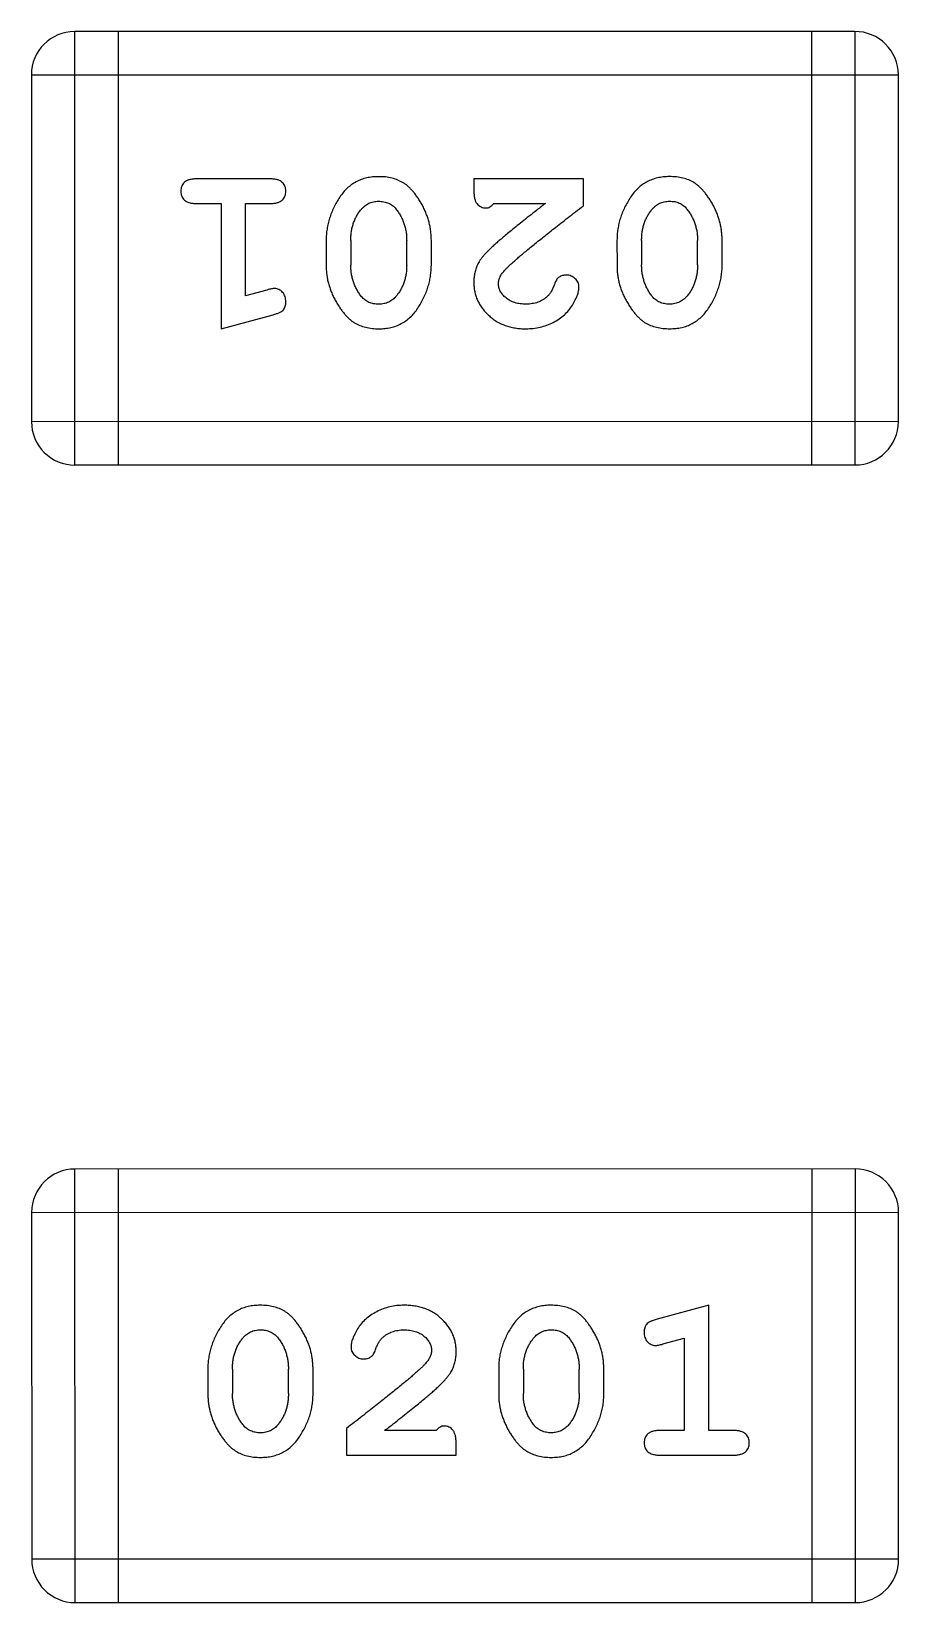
# Model space of a CAD drawing. Header units: millimetres. Extents: x 0 to 297, y 0 to 210.
# Drawn here: x 227.538 to 228.148, y 126.868 to 127.973 of the extents above; entities that cross this region are included whole.
import ezdxf

# ---------------------------------------------------------------- set-up
doc = ezdxf.new("R2010")
doc.units = ezdxf.units.MM
doc.layers.get('0').update_dxf_attribs({"linetype": 'CONTINUOUS'})

msp = doc.modelspace()

# ---------------------------------------------------------------- linework, layer by layer
at = {"color": 7, "linetype": 'Continuous'}
for p, q in [((227.5685, 127.668), (227.5684, 127.9728)), ((228.1171, 127.9728), (227.5684, 127.9728)), ((227.5989, 127.9728), (227.599, 127.668)), ((228.0866, 127.9728), (228.0866, 127.668)), ((228.1171, 127.9728), (228.1171, 127.668)), ((227.538, 127.9423), (227.538, 127.6984)), ((227.538, 127.9423), (228.1476, 127.9423)), ((228.1476, 127.6985), (228.1476, 127.9423)), ((227.7059, 127.8691), (227.654, 127.8691)), ((227.8491, 127.8692), (227.8491, 127.8613)), ((227.9261, 127.8692), (227.8491, 127.8692)), ((227.9261, 127.8503), (227.9261, 127.8692)), ((227.654, 127.8518), (227.6713, 127.8518)), ((227.6713, 127.8518), (227.6713, 127.7637)), ((227.6886, 127.7869), (227.6886, 127.8518)), ((227.6886, 127.8518), (227.7059, 127.8518)), ((227.8632, 127.8519), (227.8994, 127.8519)), ((227.7452, 127.8261), (227.7452, 127.8084)), ((227.7625, 127.8258), (227.7625, 127.8086)), ((227.8019, 127.8086), (227.8019, 127.8258)), ((227.8192, 127.8084), (227.8192, 127.8261)), ((227.9497, 127.8261), (227.9498, 127.8084)), ((227.9671, 127.8259), (227.9671, 127.8087)), ((228.0064, 127.8087), (228.0064, 127.8259)), ((228.0237, 127.8084), (228.0237, 127.8261)), ((227.7036, 127.791), (227.6886, 127.7869)), ((227.6713, 127.7637), (227.7079, 127.7736)), ((228.1476, 127.6985), (227.538, 127.6984)), ((227.5685, 127.668), (228.1171, 127.668)), ((228.1173, 127.1731), (227.5686, 127.173)), ((227.5687, 126.8682), (227.5686, 127.173)), ((227.5991, 126.8682), (227.5991, 127.173)), ((228.0868, 127.1731), (228.0868, 126.8683)), ((228.1173, 127.1731), (228.1173, 126.8683)), ((227.5381, 127.1425), (228.1477, 127.1426)), ((227.5381, 127.1425), (227.5382, 126.8987)), ((228.1478, 126.8988), (228.1477, 127.1426)), ((228.0144, 127.0773), (227.9779, 127.0674)), ((228.0144, 126.9892), (228.0144, 127.0773)), ((227.9821, 127.05), (227.9971, 127.0542)), ((227.9971, 127.0542), (227.9971, 126.9892)), ((227.662, 127.0326), (227.662, 127.0149)), ((227.736, 127.0149), (227.736, 127.0326)), ((227.8666, 127.0327), (227.8666, 127.0149)), ((227.9405, 127.0149), (227.9405, 127.0327)), ((227.6794, 127.0324), (227.6794, 127.0152)), ((227.7187, 127.0152), (227.7187, 127.0324)), ((227.8839, 127.0324), (227.8839, 127.0152)), ((227.9232, 127.0152), (227.9232, 127.0324)), ((227.7596, 126.9907), (227.7596, 126.9719)), ((227.8225, 126.9892), (227.7863, 126.9892)), ((227.9971, 126.9892), (227.9798, 126.9892)), ((228.0317, 126.9892), (228.0144, 126.9892)), ((227.8367, 126.9719), (227.8367, 126.9797)), ((227.7596, 126.9719), (227.8367, 126.9719)), ((227.9798, 126.9719), (228.0317, 126.9719)), ((228.1478, 126.8988), (227.5382, 126.8987)), ((227.5687, 126.8682), (228.1173, 126.8683))]:
    msp.add_line(p, q, dxfattribs=at)
for centre, start, end in [((227.5684, 127.9423), 90.0074, 180.0074), ((228.1171, 127.9423), 0.0074, 90.0074), ((227.5685, 127.6984), 180.0074, 270.0074), ((228.1171, 127.6985), 270.0074, 0.0074), ((227.5686, 127.1425), 90.0074, 180.0074), ((228.1173, 127.1426), 0.0074, 90.0074), ((227.5687, 126.8987), 180.0074, 270.0074), ((228.1173, 126.8987), 270.0074, 0.0074)]:
    msp.add_arc(centre, 0.0305, start, end, dxfattribs=at)
for points, knots in [([(227.654, 127.8691), (227.6531, 127.8691), (227.6514, 127.8691), (227.6491, 127.8686), (227.6471, 127.8679), (227.6456, 127.8668), (227.6444, 127.8655), (227.6436, 127.864), (227.6431, 127.8623), (227.643, 127.8611), (227.643, 127.8605)], [0, 0, 0, 0, 0.169012, 0.317488, 0.445429, 0.560977, 0.67065, 0.776666, 0.88492, 1, 1, 1, 1]), ([(227.7169, 127.8605), (227.7169, 127.8611), (227.7168, 127.8623), (227.7163, 127.864), (227.7155, 127.8655), (227.7143, 127.8668), (227.7128, 127.8679), (227.7108, 127.8686), (227.7085, 127.8691), (227.7068, 127.8691), (227.7059, 127.8691)], [0, 0, 0, 0, 0.115051, 0.223278, 0.329269, 0.437893, 0.554681, 0.682591, 0.83103, 1, 1, 1, 1]), ([(227.7821, 127.8707), (227.7807, 127.8707), (227.7779, 127.8706), (227.7738, 127.8699), (227.7699, 127.8688), (227.7664, 127.8672), (227.763, 127.8652), (227.76, 127.8626), (227.7572, 127.8597), (227.7547, 127.8563), (227.7525, 127.8527), (227.7506, 127.849), (227.7489, 127.8453), (227.7476, 127.8416), (227.7465, 127.8377), (227.7458, 127.8339), (227.7453, 127.83), (227.7453, 127.8274), (227.7452, 127.8261)], [0, 0, 0, 0, 0.067217, 0.131051, 0.19272, 0.252824, 0.312745, 0.373449, 0.436041, 0.501494, 0.567761, 0.632087, 0.695096, 0.757109, 0.817993, 0.878657, 0.939311, 1, 1, 1, 1]), ([(227.8192, 127.8261), (227.8192, 127.8272), (227.8191, 127.8293), (227.8188, 127.8325), (227.8183, 127.8356), (227.8176, 127.8387), (227.8168, 127.8418), (227.8156, 127.8447), (227.8144, 127.8477), (227.8129, 127.8506), (227.8113, 127.8533), (227.8097, 127.8559), (227.808, 127.8582), (227.8064, 127.8603), (227.8047, 127.8621), (227.803, 127.8638), (227.8013, 127.8652), (227.7989, 127.8668), (227.7957, 127.8684), (227.7915, 127.8698), (227.787, 127.8706), (227.7838, 127.8707), (227.7821, 127.8707)], [0, 0, 0, 0, 0.049886, 0.09882, 0.148132, 0.19689, 0.246038, 0.295176, 0.345305, 0.395692, 0.445312, 0.491875, 0.535813, 0.577009, 0.616081, 0.652689, 0.687585, 0.720206, 0.785062, 0.85223, 0.923759, 1, 1, 1, 1]), ([(227.8491, 127.8613), (227.8491, 127.8602), (227.8491, 127.8583), (227.8496, 127.8555), (227.8502, 127.8533), (227.8513, 127.8516), (227.8526, 127.8503), (227.8541, 127.8494), (227.8559, 127.8488), (227.8571, 127.8487), (227.8577, 127.8487)], [0, 0, 0, 0, 0.1844, 0.34094, 0.473574, 0.586824, 0.690029, 0.789175, 0.890445, 1, 1, 1, 1]), ([(227.9866, 127.8708), (227.9852, 127.8707), (227.9824, 127.8706), (227.9783, 127.8699), (227.9744, 127.8688), (227.9709, 127.8672), (227.9675, 127.8652), (227.9645, 127.8627), (227.9617, 127.8597), (227.9592, 127.8563), (227.9571, 127.8527), (227.9551, 127.8491), (227.9534, 127.8453), (227.9521, 127.8416), (227.9511, 127.8378), (227.9503, 127.8339), (227.9498, 127.83), (227.9498, 127.8274), (227.9497, 127.8261)], [0, 0, 0, 0, 0.067217, 0.131051, 0.19272, 0.252824, 0.312745, 0.373449, 0.436041, 0.501494, 0.567761, 0.632087, 0.695096, 0.757109, 0.817993, 0.878657, 0.939311, 1, 1, 1, 1]), ([(228.0237, 127.8261), (228.0237, 127.8272), (228.0236, 127.8293), (228.0233, 127.8325), (228.0228, 127.8356), (228.0221, 127.8387), (228.0213, 127.8418), (228.0201, 127.8448), (228.0189, 127.8477), (228.0174, 127.8506), (228.0158, 127.8534), (228.0142, 127.8559), (228.0125, 127.8582), (228.0109, 127.8603), (228.0092, 127.8622), (228.0075, 127.8638), (228.0058, 127.8653), (228.0034, 127.8669), (228.0002, 127.8685), (227.996, 127.8698), (227.9915, 127.8706), (227.9883, 127.8707), (227.9866, 127.8708)], [0, 0, 0, 0, 0.049886, 0.09882, 0.148132, 0.19689, 0.246038, 0.295176, 0.345305, 0.395692, 0.445312, 0.491875, 0.535813, 0.577009, 0.616081, 0.652689, 0.687585, 0.720206, 0.785062, 0.85223, 0.923759, 1, 1, 1, 1]), ([(227.643, 127.8605), (227.643, 127.8599), (227.6431, 127.8587), (227.6436, 127.857), (227.6444, 127.8555), (227.6456, 127.8542), (227.6471, 127.8531), (227.6491, 127.8524), (227.6514, 127.8519), (227.6531, 127.8519), (227.654, 127.8518)], [0, 0, 0, 0, 0.11517, 0.223509, 0.328254, 0.438012, 0.553651, 0.682263, 0.830856, 1, 1, 1, 1]), ([(227.7059, 127.8518), (227.7068, 127.8519), (227.7085, 127.8519), (227.7108, 127.8524), (227.7128, 127.8531), (227.7143, 127.8542), (227.7155, 127.8555), (227.7163, 127.857), (227.7168, 127.8587), (227.7169, 127.8599), (227.7169, 127.8605)], [0, 0, 0, 0, 0.169102, 0.317658, 0.446239, 0.563118, 0.671828, 0.776546, 0.884858, 1, 1, 1, 1]), ([(227.7698, 127.8476), (227.7702, 127.8481), (227.771, 127.849), (227.7723, 127.8502), (227.7737, 127.8512), (227.7752, 127.852), (227.7768, 127.8526), (227.7785, 127.8531), (227.7803, 127.8534), (227.7815, 127.8534), (227.7821, 127.8534)], [0, 0, 0, 0, 0.129853, 0.25607, 0.380154, 0.49978, 0.62208, 0.743277, 0.868791, 1, 1, 1, 1]), ([(227.7821, 127.8534), (227.7827, 127.8534), (227.784, 127.8534), (227.7858, 127.8531), (227.7875, 127.8527), (227.7891, 127.8521), (227.7905, 127.8514), (227.7919, 127.8505), (227.7931, 127.8494), (227.7939, 127.8486), (227.7942, 127.8481)], [0, 0, 0, 0, 0.139844, 0.271849, 0.399162, 0.521619, 0.6402, 0.758957, 0.87828, 1, 1, 1, 1]), ([(227.8577, 127.8487), (227.8582, 127.8488), (227.8591, 127.8488), (227.8605, 127.8495), (227.8619, 127.8505), (227.8628, 127.8514), (227.8632, 127.8519)], [0, 0, 0, 0, 0.20611, 0.432681, 0.695597, 1, 1, 1, 1]), ([(227.8994, 127.8519), (227.8974, 127.8503), (227.8936, 127.8473), (227.8881, 127.843), (227.8831, 127.8391), (227.8787, 127.8355), (227.8747, 127.8323), (227.8713, 127.8295), (227.8684, 127.827), (227.8666, 127.8255), (227.8658, 127.8248)], [0, 0, 0, 0, 0.176662, 0.337826, 0.484741, 0.617764, 0.73494, 0.837793, 0.926412, 1, 1, 1, 1]), ([(227.8711, 127.8053), (227.8716, 127.8058), (227.8725, 127.8067), (227.8741, 127.8083), (227.876, 127.81), (227.8782, 127.8119), (227.8807, 127.8141), (227.8834, 127.8164), (227.8864, 127.8189), (227.8897, 127.8216), (227.8933, 127.8246), (227.8972, 127.8276), (227.9013, 127.8309), (227.9057, 127.8344), (227.9104, 127.8381), (227.9154, 127.842), (227.9207, 127.8461), (227.9243, 127.8489), (227.9261, 127.8503)], [0, 0, 0, 0, 0.026647, 0.057942, 0.094152, 0.134806, 0.180631, 0.231142, 0.286385, 0.346321, 0.411439, 0.481035, 0.555329, 0.634592, 0.718826, 0.807759, 0.901393, 1, 1, 1, 1]), ([(227.9743, 127.8476), (227.9747, 127.8481), (227.9755, 127.849), (227.9768, 127.8502), (227.9782, 127.8512), (227.9798, 127.852), (227.9813, 127.8527), (227.983, 127.8531), (227.9848, 127.8534), (227.986, 127.8534), (227.9866, 127.8534)], [0, 0, 0, 0, 0.129853, 0.25607, 0.380154, 0.49978, 0.62208, 0.743277, 0.868791, 1, 1, 1, 1]), ([(227.9866, 127.8534), (227.9872, 127.8534), (227.9885, 127.8534), (227.9903, 127.8532), (227.992, 127.8527), (227.9936, 127.8522), (227.995, 127.8514), (227.9964, 127.8505), (227.9976, 127.8494), (227.9984, 127.8486), (227.9987, 127.8482)], [0, 0, 0, 0, 0.139844, 0.271849, 0.399162, 0.521619, 0.6402, 0.758957, 0.87828, 1, 1, 1, 1]), ([(227.7625, 127.8258), (227.7626, 127.8269), (227.7626, 127.829), (227.7629, 127.832), (227.7635, 127.835), (227.7643, 127.8378), (227.7653, 127.8404), (227.7666, 127.843), (227.768, 127.8454), (227.7692, 127.8469), (227.7698, 127.8476)], [0, 0, 0, 0, 0.135449, 0.266263, 0.393429, 0.516942, 0.639128, 0.758779, 0.879341, 1, 1, 1, 1]), ([(227.7942, 127.8481), (227.7948, 127.8473), (227.7961, 127.8458), (227.7976, 127.8432), (227.7989, 127.8406), (227.8, 127.8378), (227.8008, 127.835), (227.8015, 127.832), (227.8018, 127.829), (227.8018, 127.8269), (227.8019, 127.8258)], [0, 0, 0, 0, 0.124927, 0.248361, 0.370889, 0.492583, 0.61616, 0.741472, 0.869044, 1, 1, 1, 1]), ([(227.9671, 127.8259), (227.9671, 127.8269), (227.9671, 127.829), (227.9674, 127.8321), (227.968, 127.835), (227.9688, 127.8378), (227.9698, 127.8405), (227.9711, 127.843), (227.9726, 127.8454), (227.9737, 127.8469), (227.9743, 127.8476)], [0, 0, 0, 0, 0.135449, 0.266263, 0.393429, 0.516942, 0.639128, 0.758779, 0.879341, 1, 1, 1, 1]), ([(227.9987, 127.8482), (227.9993, 127.8474), (228.0006, 127.8458), (228.0021, 127.8432), (228.0035, 127.8406), (228.0045, 127.8379), (228.0053, 127.835), (228.006, 127.8321), (228.0063, 127.829), (228.0064, 127.8269), (228.0064, 127.8259)], [0, 0, 0, 0, 0.124927, 0.248361, 0.370889, 0.492583, 0.61616, 0.741472, 0.869044, 1, 1, 1, 1]), ([(227.8658, 127.8248), (227.8649, 127.824), (227.8633, 127.8226), (227.8609, 127.8203), (227.8588, 127.8182), (227.8569, 127.8162), (227.8553, 127.8144), (227.8539, 127.8126), (227.8528, 127.811), (227.8517, 127.8089), (227.8506, 127.8064), (227.8497, 127.8032), (227.8492, 127.7999), (227.8491, 127.7977), (227.8491, 127.7965)], [0, 0, 0, 0, 0.103002, 0.197728, 0.285279, 0.365235, 0.437224, 0.502446, 0.560545, 0.611446, 0.707576, 0.80349, 0.900532, 1, 1, 1, 1]), ([(227.7452, 127.8084), (227.7453, 127.8073), (227.7453, 127.8051), (227.7456, 127.802), (227.7461, 127.7988), (227.7468, 127.7957), (227.7477, 127.7927), (227.7488, 127.7897), (227.7501, 127.7867), (227.7516, 127.7838), (227.7532, 127.7811), (227.7549, 127.7785), (227.7565, 127.7762), (227.7582, 127.7741), (227.7599, 127.7722), (227.7616, 127.7706), (227.7633, 127.7692), (227.7657, 127.7676), (227.7689, 127.766), (227.773, 127.7647), (227.7776, 127.7639), (227.7808, 127.7638), (227.7824, 127.7637)], [0, 0, 0, 0, 0.049855, 0.099516, 0.148482, 0.19758, 0.246804, 0.296268, 0.346517, 0.397047, 0.446826, 0.49336, 0.537801, 0.579207, 0.617974, 0.654833, 0.689171, 0.722088, 0.786392, 0.853518, 0.924186, 1, 1, 1, 1]), ([(227.7701, 127.7863), (227.7695, 127.7871), (227.7683, 127.7887), (227.7668, 127.7913), (227.7654, 127.7939), (227.7644, 127.7967), (227.7635, 127.7995), (227.763, 127.8025), (227.7626, 127.8055), (227.7626, 127.8076), (227.7625, 127.8086)], [0, 0, 0, 0, 0.125331, 0.248948, 0.371201, 0.494032, 0.616811, 0.742104, 0.868849, 1, 1, 1, 1]), ([(227.7824, 127.7637), (227.7838, 127.7638), (227.7866, 127.7639), (227.7907, 127.7646), (227.7946, 127.7657), (227.7981, 127.7673), (227.8014, 127.7694), (227.8045, 127.7719), (227.8073, 127.7748), (227.8097, 127.7782), (227.8119, 127.7818), (227.8138, 127.7855), (227.8155, 127.7892), (227.8168, 127.793), (227.8179, 127.7968), (227.8186, 127.8006), (227.8191, 127.8045), (227.8191, 127.8071), (227.8192, 127.8084)], [0, 0, 0, 0, 0.06692, 0.130834, 0.19258, 0.252759, 0.312631, 0.373411, 0.436359, 0.501894, 0.568244, 0.632472, 0.69556, 0.757163, 0.818592, 0.878885, 0.939235, 1, 1, 1, 1]), ([(227.8019, 127.8086), (227.8018, 127.8076), (227.8018, 127.8055), (227.8015, 127.8024), (227.8009, 127.7995), (227.8001, 127.7967), (227.7991, 127.794), (227.7978, 127.7915), (227.7964, 127.7891), (227.7952, 127.7876), (227.7946, 127.7869)], [0, 0, 0, 0, 0.135446, 0.266257, 0.393419, 0.517936, 0.639137, 0.758785, 0.879345, 1, 1, 1, 1]), ([(227.9498, 127.8084), (227.9498, 127.8073), (227.9498, 127.8052), (227.9501, 127.802), (227.9506, 127.7988), (227.9513, 127.7957), (227.9522, 127.7927), (227.9533, 127.7897), (227.9546, 127.7867), (227.9561, 127.7838), (227.9577, 127.7811), (227.9594, 127.7785), (227.961, 127.7762), (227.9627, 127.7741), (227.9644, 127.7723), (227.9661, 127.7706), (227.9678, 127.7692), (227.9702, 127.7676), (227.9734, 127.766), (227.9776, 127.7647), (227.9821, 127.7639), (227.9853, 127.7638), (227.9869, 127.7638)], [0, 0, 0, 0, 0.049855, 0.099516, 0.148482, 0.19758, 0.246804, 0.296268, 0.346517, 0.397047, 0.446826, 0.49336, 0.537801, 0.579207, 0.617974, 0.654833, 0.689171, 0.722088, 0.786392, 0.853518, 0.924186, 1, 1, 1, 1]), ([(227.9746, 127.7864), (227.974, 127.7872), (227.9728, 127.7888), (227.9713, 127.7913), (227.97, 127.7939), (227.9689, 127.7967), (227.9681, 127.7995), (227.9675, 127.8025), (227.9671, 127.8055), (227.9671, 127.8076), (227.9671, 127.8087)], [0, 0, 0, 0, 0.125331, 0.248948, 0.371201, 0.494032, 0.616811, 0.742104, 0.868849, 1, 1, 1, 1]), ([(227.9869, 127.7638), (227.9883, 127.7638), (227.9911, 127.7639), (227.9952, 127.7646), (227.9991, 127.7657), (228.0026, 127.7673), (228.0059, 127.7694), (228.009, 127.7719), (228.0118, 127.7749), (228.0142, 127.7782), (228.0164, 127.7818), (228.0184, 127.7855), (228.02, 127.7892), (228.0213, 127.793), (228.0224, 127.7968), (228.0231, 127.8006), (228.0236, 127.8045), (228.0237, 127.8071), (228.0237, 127.8084)], [0, 0, 0, 0, 0.06692, 0.130834, 0.19258, 0.252759, 0.312631, 0.373411, 0.436359, 0.501894, 0.568244, 0.632472, 0.69556, 0.757163, 0.818592, 0.878885, 0.939235, 1, 1, 1, 1]), ([(228.0064, 127.8087), (228.0064, 127.8076), (228.0063, 127.8055), (228.006, 127.8025), (228.0054, 127.7995), (228.0046, 127.7967), (228.0036, 127.794), (228.0023, 127.7915), (228.0009, 127.7891), (227.9997, 127.7876), (227.9991, 127.7869)], [0, 0, 0, 0, 0.135446, 0.266257, 0.393419, 0.517936, 0.639137, 0.758785, 0.879345, 1, 1, 1, 1]), ([(227.8491, 127.7965), (227.8491, 127.7954), (227.8492, 127.7932), (227.8496, 127.79), (227.8505, 127.7869), (227.8516, 127.7839), (227.8531, 127.781), (227.8548, 127.7783), (227.857, 127.7757), (227.8593, 127.7733), (227.862, 127.7711), (227.8648, 127.7691), (227.8679, 127.7674), (227.8711, 127.7661), (227.8745, 127.7651), (227.8781, 127.7643), (227.8819, 127.7638), (227.8844, 127.7638), (227.8857, 127.7638)], [0, 0, 0, 0, 0.060981, 0.120256, 0.178148, 0.236115, 0.293993, 0.352864, 0.413358, 0.476056, 0.539296, 0.602396, 0.665116, 0.728325, 0.792919, 0.859317, 0.928302, 1, 1, 1, 1]), ([(227.8664, 127.7956), (227.8664, 127.7964), (227.8666, 127.798), (227.8675, 127.8005), (227.8691, 127.8029), (227.8704, 127.8045), (227.8711, 127.8053)], [0, 0, 0, 0, 0.212836, 0.442809, 0.70317, 1, 1, 1, 1]), ([(227.8859, 127.7811), (227.8845, 127.7811), (227.8818, 127.7812), (227.878, 127.782), (227.8746, 127.7834), (227.8717, 127.7853), (227.8694, 127.7876), (227.8676, 127.7901), (227.8666, 127.7928), (227.8664, 127.7947), (227.8664, 127.7956)], [0, 0, 0, 0, 0.156344, 0.299348, 0.4327, 0.561, 0.682299, 0.791883, 0.89611, 1, 1, 1, 1]), ([(227.9057, 127.795), (227.9054, 127.7941), (227.9048, 127.7924), (227.9036, 127.7901), (227.9023, 127.788), (227.9013, 127.787), (227.9007, 127.7865)], [0, 0, 0, 0, 0.285518, 0.544185, 0.781367, 1, 1, 1, 1]), ([(227.9142, 127.8015), (227.9137, 127.8015), (227.9127, 127.8015), (227.9114, 127.8012), (227.9101, 127.8007), (227.909, 127.8), (227.9079, 127.7991), (227.9071, 127.798), (227.9063, 127.7966), (227.9059, 127.7955), (227.9057, 127.795)], [0, 0, 0, 0, 0.127347, 0.246131, 0.359406, 0.470543, 0.586092, 0.711469, 0.847022, 1, 1, 1, 1]), ([(227.923, 127.7931), (227.923, 127.7936), (227.9229, 127.7947), (227.9224, 127.7963), (227.9216, 127.7977), (227.9204, 127.799), (227.9191, 127.8001), (227.9176, 127.8009), (227.9159, 127.8015), (227.9148, 127.8015), (227.9142, 127.8015)], [0, 0, 0, 0, 0.120856, 0.239483, 0.360995, 0.490166, 0.620982, 0.746416, 0.870253, 1, 1, 1, 1]), ([(227.709, 127.7921), (227.7087, 127.792), (227.7079, 127.792), (227.7067, 127.7918), (227.7052, 127.7915), (227.7042, 127.7912), (227.7036, 127.791)], [0, 0, 0, 0, 0.183151, 0.413144, 0.682305, 1, 1, 1, 1]), ([(227.7169, 127.7828), (227.7169, 127.7834), (227.7168, 127.7846), (227.7164, 127.7864), (227.7157, 127.788), (227.7146, 127.7894), (227.7134, 127.7906), (227.7121, 127.7914), (227.7106, 127.792), (227.7096, 127.792), (227.709, 127.7921)], [0, 0, 0, 0, 0.138815, 0.27042, 0.39836, 0.52875, 0.654955, 0.771147, 0.884581, 1, 1, 1, 1]), ([(227.7823, 127.7811), (227.7816, 127.7811), (227.7804, 127.7811), (227.7786, 127.7813), (227.7769, 127.7817), (227.7753, 127.7823), (227.7738, 127.7831), (227.7725, 127.784), (227.7712, 127.7851), (227.7705, 127.7859), (227.7701, 127.7863)], [0, 0, 0, 0, 0.138115, 0.270177, 0.397547, 0.520057, 0.63869, 0.757499, 0.878226, 1, 1, 1, 1]), ([(227.7946, 127.7869), (227.7942, 127.7864), (227.7934, 127.7855), (227.7921, 127.7843), (227.7907, 127.7833), (227.7892, 127.7825), (227.7876, 127.7818), (227.7859, 127.7814), (227.7841, 127.7811), (227.7829, 127.7811), (227.7823, 127.7811)], [0, 0, 0, 0, 0.13042, 0.256046, 0.378133, 0.498725, 0.620452, 0.742761, 0.869406, 1, 1, 1, 1]), ([(227.8857, 127.7638), (227.8874, 127.7638), (227.8908, 127.7639), (227.8957, 127.7648), (227.9005, 127.7662), (227.905, 127.7682), (227.9091, 127.7706), (227.9128, 127.7735), (227.9159, 127.7768), (227.9184, 127.7803), (227.9204, 127.7839), (227.9219, 127.7872), (227.9228, 127.7902), (227.9229, 127.7922), (227.923, 127.7931)], [0, 0, 0, 0, 0.098286, 0.193983, 0.289056, 0.384352, 0.477435, 0.566197, 0.652355, 0.737986, 0.818188, 0.887401, 0.94802, 1, 1, 1, 1]), ([(227.9007, 127.7865), (227.9002, 127.786), (227.8992, 127.7852), (227.8976, 127.7841), (227.8959, 127.7832), (227.8941, 127.7824), (227.8921, 127.7818), (227.8901, 127.7814), (227.888, 127.7811), (227.8866, 127.7811), (227.8859, 127.7811)], [0, 0, 0, 0, 0.121873, 0.243139, 0.363336, 0.485133, 0.607572, 0.734701, 0.864814, 1, 1, 1, 1]), ([(227.9868, 127.7811), (227.9861, 127.7811), (227.9849, 127.7811), (227.9831, 127.7814), (227.9814, 127.7818), (227.9798, 127.7824), (227.9783, 127.7831), (227.977, 127.784), (227.9757, 127.7851), (227.975, 127.7859), (227.9746, 127.7864)], [0, 0, 0, 0, 0.138115, 0.270177, 0.397547, 0.520057, 0.63869, 0.757499, 0.878226, 1, 1, 1, 1]), ([(227.9991, 127.7869), (227.9987, 127.7864), (227.9979, 127.7855), (227.9966, 127.7843), (227.9952, 127.7833), (227.9937, 127.7825), (227.9921, 127.7819), (227.9904, 127.7814), (227.9886, 127.7811), (227.9874, 127.7811), (227.9868, 127.7811)], [0, 0, 0, 0, 0.13042, 0.256046, 0.378133, 0.498725, 0.620452, 0.742761, 0.869406, 1, 1, 1, 1]), ([(227.7079, 127.7736), (227.7087, 127.7739), (227.7103, 127.7743), (227.7124, 127.7752), (227.714, 127.7761), (227.7152, 127.7771), (227.716, 127.7783), (227.7165, 127.7796), (227.7169, 127.7812), (227.7169, 127.7822), (227.7169, 127.7828)], [0, 0, 0, 0, 0.187321, 0.344927, 0.475328, 0.579604, 0.674244, 0.773631, 0.882025, 1, 1, 1, 1]), ([(227.6988, 127.0772), (227.6974, 127.0772), (227.6946, 127.0771), (227.6905, 127.0764), (227.6867, 127.0753), (227.6831, 127.0737), (227.6798, 127.0716), (227.6767, 127.0691), (227.674, 127.0662), (227.6715, 127.0628), (227.6693, 127.0592), (227.6674, 127.0555), (227.6657, 127.0518), (227.6644, 127.048), (227.6633, 127.0442), (227.6626, 127.0404), (227.6621, 127.0365), (227.6621, 127.0339), (227.662, 127.0326)], [0, 0, 0, 0, 0.06692, 0.130834, 0.19258, 0.252759, 0.312631, 0.373411, 0.436359, 0.501894, 0.568244, 0.632472, 0.69556, 0.757163, 0.818592, 0.878885, 0.939235, 1, 1, 1, 1]), ([(227.736, 127.0326), (227.736, 127.0337), (227.7359, 127.0359), (227.7356, 127.039), (227.7351, 127.0422), (227.7344, 127.0453), (227.7335, 127.0483), (227.7324, 127.0513), (227.7311, 127.0543), (227.7296, 127.0572), (227.728, 127.0599), (227.7264, 127.0625), (227.7247, 127.0648), (227.723, 127.0669), (227.7213, 127.0688), (227.7196, 127.0704), (227.7179, 127.0718), (227.7155, 127.0734), (227.7123, 127.075), (227.7082, 127.0763), (227.7036, 127.0771), (227.7005, 127.0772), (227.6988, 127.0772)], [0, 0, 0, 0, 0.049855, 0.099516, 0.148482, 0.19758, 0.246804, 0.296268, 0.346517, 0.397047, 0.446826, 0.49336, 0.537801, 0.579207, 0.617974, 0.654833, 0.689171, 0.722088, 0.786392, 0.853518, 0.924186, 1, 1, 1, 1]), ([(227.8, 127.0773), (227.7983, 127.0772), (227.7949, 127.0771), (227.79, 127.0762), (227.7852, 127.0748), (227.7808, 127.0728), (227.7766, 127.0704), (227.773, 127.0675), (227.7698, 127.0643), (227.7673, 127.0607), (227.7653, 127.0571), (227.7639, 127.0538), (227.7629, 127.0508), (227.7628, 127.0488), (227.7627, 127.0479)], [0, 0, 0, 0, 0.098286, 0.193983, 0.289056, 0.384352, 0.477435, 0.566197, 0.652355, 0.737986, 0.818188, 0.887401, 0.94802, 1, 1, 1, 1]), ([(227.8367, 127.0445), (227.8366, 127.0456), (227.8366, 127.0478), (227.8361, 127.0511), (227.8353, 127.0542), (227.8341, 127.0571), (227.8327, 127.06), (227.8309, 127.0627), (227.8288, 127.0653), (227.8264, 127.0677), (227.8237, 127.07), (227.8209, 127.0719), (227.8178, 127.0736), (227.8146, 127.075), (227.8112, 127.076), (227.8076, 127.0767), (227.8039, 127.0772), (227.8013, 127.0772), (227.8, 127.0773)], [0, 0, 0, 0, 0.060981, 0.120256, 0.178148, 0.236115, 0.293993, 0.352864, 0.413358, 0.476056, 0.539296, 0.602396, 0.665116, 0.728325, 0.792919, 0.859317, 0.928302, 1, 1, 1, 1]), ([(227.9033, 127.0773), (227.9019, 127.0772), (227.8991, 127.0772), (227.895, 127.0764), (227.8912, 127.0753), (227.8876, 127.0737), (227.8843, 127.0717), (227.8813, 127.0692), (227.8785, 127.0662), (227.876, 127.0628), (227.8738, 127.0592), (227.8719, 127.0555), (227.8702, 127.0518), (227.8689, 127.0481), (227.8678, 127.0443), (227.8671, 127.0404), (227.8666, 127.0366), (227.8666, 127.034), (227.8666, 127.0327)], [0, 0, 0, 0, 0.06692, 0.130834, 0.19258, 0.252759, 0.312631, 0.373411, 0.436359, 0.501894, 0.568244, 0.632472, 0.69556, 0.757163, 0.818592, 0.878885, 0.939235, 1, 1, 1, 1]), ([(227.9405, 127.0327), (227.9405, 127.0337), (227.9404, 127.0359), (227.9401, 127.0391), (227.9396, 127.0422), (227.9389, 127.0453), (227.938, 127.0484), (227.9369, 127.0514), (227.9356, 127.0543), (227.9341, 127.0572), (227.9325, 127.0599), (227.9309, 127.0625), (227.9292, 127.0648), (227.9276, 127.0669), (227.9258, 127.0688), (227.9241, 127.0704), (227.9224, 127.0719), (227.92, 127.0734), (227.9169, 127.075), (227.9127, 127.0763), (227.9081, 127.0771), (227.905, 127.0772), (227.9033, 127.0773)], [0, 0, 0, 0, 0.049855, 0.099516, 0.148482, 0.19758, 0.246804, 0.296268, 0.346517, 0.397047, 0.446826, 0.49336, 0.537801, 0.579207, 0.617974, 0.654833, 0.689171, 0.722088, 0.786392, 0.853518, 0.924186, 1, 1, 1, 1]), ([(227.9779, 127.0674), (227.977, 127.0671), (227.9754, 127.0667), (227.9734, 127.0658), (227.9717, 127.0649), (227.9705, 127.0639), (227.9697, 127.0627), (227.9692, 127.0614), (227.9688, 127.0599), (227.9688, 127.0588), (227.9688, 127.0582)], [0, 0, 0, 0, 0.187321, 0.344927, 0.475328, 0.579604, 0.674244, 0.773631, 0.882025, 1, 1, 1, 1]), ([(227.6866, 127.0541), (227.687, 127.0546), (227.6878, 127.0555), (227.6892, 127.0567), (227.6906, 127.0577), (227.6921, 127.0585), (227.6937, 127.0592), (227.6954, 127.0596), (227.6971, 127.0599), (227.6983, 127.0599), (227.699, 127.0599)], [0, 0, 0, 0, 0.13042, 0.256046, 0.378133, 0.498725, 0.620452, 0.742761, 0.869406, 1, 1, 1, 1]), ([(227.699, 127.0599), (227.6996, 127.0599), (227.7008, 127.0599), (227.7026, 127.0597), (227.7043, 127.0592), (227.7059, 127.0586), (227.7074, 127.0579), (227.7087, 127.057), (227.71, 127.0559), (227.7107, 127.0551), (227.7111, 127.0547)], [0, 0, 0, 0, 0.138115, 0.270177, 0.397547, 0.520057, 0.63869, 0.757499, 0.878226, 1, 1, 1, 1]), ([(227.7111, 127.0547), (227.7117, 127.0539), (227.7129, 127.0523), (227.7145, 127.0497), (227.7158, 127.0471), (227.7168, 127.0443), (227.7177, 127.0415), (227.7183, 127.0385), (227.7186, 127.0355), (227.7187, 127.0334), (227.7187, 127.0324)], [0, 0, 0, 0, 0.125331, 0.248948, 0.371201, 0.494032, 0.616811, 0.742104, 0.868849, 1, 1, 1, 1]), ([(227.78, 127.0461), (227.7803, 127.047), (227.7809, 127.0487), (227.7822, 127.051), (227.7834, 127.053), (227.7845, 127.0541), (227.785, 127.0546)], [0, 0, 0, 0, 0.285518, 0.544185, 0.781367, 1, 1, 1, 1]), ([(227.785, 127.0546), (227.7855, 127.055), (227.7865, 127.0558), (227.7881, 127.057), (227.7899, 127.0579), (227.7917, 127.0586), (227.7936, 127.0592), (227.7956, 127.0596), (227.7977, 127.0599), (227.7991, 127.0599), (227.7999, 127.06)], [0, 0, 0, 0, 0.121873, 0.243139, 0.363336, 0.485133, 0.607572, 0.734701, 0.864814, 1, 1, 1, 1]), ([(227.7999, 127.06), (227.8013, 127.0599), (227.804, 127.0598), (227.8078, 127.059), (227.8112, 127.0576), (227.814, 127.0557), (227.8164, 127.0534), (227.8181, 127.0509), (227.8191, 127.0482), (227.8193, 127.0464), (227.8194, 127.0454)], [0, 0, 0, 0, 0.156344, 0.299348, 0.4327, 0.561, 0.682299, 0.791883, 0.89611, 1, 1, 1, 1]), ([(227.8911, 127.0542), (227.8915, 127.0546), (227.8923, 127.0555), (227.8937, 127.0567), (227.8951, 127.0577), (227.8966, 127.0585), (227.8982, 127.0592), (227.8999, 127.0596), (227.9016, 127.0599), (227.9029, 127.0599), (227.9035, 127.06)], [0, 0, 0, 0, 0.13042, 0.256046, 0.378133, 0.498725, 0.620452, 0.742761, 0.869406, 1, 1, 1, 1]), ([(227.9035, 127.06), (227.9041, 127.06), (227.9053, 127.0599), (227.9071, 127.0597), (227.9088, 127.0593), (227.9104, 127.0587), (227.9119, 127.0579), (227.9133, 127.057), (227.9145, 127.0559), (227.9152, 127.0551), (227.9156, 127.0547)], [0, 0, 0, 0, 0.138115, 0.270177, 0.397547, 0.520057, 0.63869, 0.757499, 0.878226, 1, 1, 1, 1]), ([(227.9156, 127.0547), (227.9162, 127.0539), (227.9174, 127.0523), (227.919, 127.0497), (227.9203, 127.0471), (227.9213, 127.0443), (227.9222, 127.0415), (227.9228, 127.0386), (227.9231, 127.0355), (227.9232, 127.0334), (227.9232, 127.0324)], [0, 0, 0, 0, 0.125331, 0.248948, 0.371201, 0.494032, 0.616811, 0.742104, 0.868849, 1, 1, 1, 1]), ([(227.9688, 127.0582), (227.9688, 127.0576), (227.9689, 127.0564), (227.9694, 127.0546), (227.9701, 127.053), (227.9711, 127.0516), (227.9723, 127.0504), (227.9737, 127.0496), (227.9751, 127.0491), (227.9762, 127.049), (227.9767, 127.049)], [0, 0, 0, 0, 0.138815, 0.27042, 0.39836, 0.52875, 0.654955, 0.771147, 0.884581, 1, 1, 1, 1]), ([(227.6794, 127.0324), (227.6794, 127.0334), (227.6794, 127.0355), (227.6797, 127.0386), (227.6803, 127.0415), (227.6811, 127.0443), (227.6821, 127.047), (227.6834, 127.0495), (227.6849, 127.0519), (227.686, 127.0534), (227.6866, 127.0541)], [0, 0, 0, 0, 0.135446, 0.266257, 0.393419, 0.517936, 0.639137, 0.758785, 0.879345, 1, 1, 1, 1]), ([(227.7627, 127.0479), (227.7628, 127.0474), (227.7628, 127.0463), (227.7633, 127.0447), (227.7642, 127.0433), (227.7653, 127.042), (227.7667, 127.0409), (227.7682, 127.0401), (227.7698, 127.0396), (227.771, 127.0395), (227.7716, 127.0395)], [0, 0, 0, 0, 0.120856, 0.239483, 0.360995, 0.490166, 0.620982, 0.746416, 0.870253, 1, 1, 1, 1]), ([(227.7716, 127.0395), (227.772, 127.0395), (227.773, 127.0396), (227.7744, 127.0398), (227.7756, 127.0403), (227.7767, 127.041), (227.7778, 127.0419), (227.7787, 127.0431), (227.7794, 127.0445), (227.7798, 127.0455), (227.78, 127.0461)], [0, 0, 0, 0, 0.127347, 0.246131, 0.359406, 0.470543, 0.586092, 0.711469, 0.847022, 1, 1, 1, 1]), ([(227.8194, 127.0454), (227.8193, 127.0446), (227.8192, 127.043), (227.8182, 127.0406), (227.8167, 127.0381), (227.8153, 127.0365), (227.8146, 127.0357)], [0, 0, 0, 0, 0.212836, 0.442809, 0.70317, 1, 1, 1, 1]), ([(227.8199, 127.0162), (227.8208, 127.017), (227.8225, 127.0185), (227.8248, 127.0207), (227.827, 127.0228), (227.8288, 127.0248), (227.8304, 127.0267), (227.8318, 127.0284), (227.8329, 127.0301), (227.834, 127.0321), (227.8351, 127.0347), (227.836, 127.0378), (227.8366, 127.0411), (227.8366, 127.0434), (227.8367, 127.0445)], [0, 0, 0, 0, 0.103002, 0.197728, 0.285279, 0.365235, 0.437224, 0.502446, 0.560545, 0.611446, 0.707576, 0.80349, 0.900532, 1, 1, 1, 1]), ([(227.8839, 127.0324), (227.8839, 127.0334), (227.8839, 127.0355), (227.8843, 127.0386), (227.8848, 127.0415), (227.8856, 127.0443), (227.8866, 127.047), (227.8879, 127.0495), (227.8894, 127.0519), (227.8905, 127.0534), (227.8911, 127.0542)], [0, 0, 0, 0, 0.135446, 0.266257, 0.393419, 0.517936, 0.639137, 0.758785, 0.879345, 1, 1, 1, 1]), ([(227.9767, 127.049), (227.977, 127.049), (227.9778, 127.049), (227.979, 127.0492), (227.9805, 127.0496), (227.9815, 127.0498), (227.9821, 127.05)], [0, 0, 0, 0, 0.183151, 0.413144, 0.682305, 1, 1, 1, 1]), ([(227.8146, 127.0357), (227.8142, 127.0353), (227.8132, 127.0343), (227.8116, 127.0327), (227.8097, 127.031), (227.8075, 127.0291), (227.8051, 127.0269), (227.8023, 127.0246), (227.7993, 127.0221), (227.796, 127.0194), (227.7924, 127.0165), (227.7886, 127.0134), (227.7844, 127.0101), (227.78, 127.0066), (227.7753, 127.0029), (227.7703, 126.999), (227.7651, 126.9949), (227.7614, 126.9922), (227.7596, 126.9907)], [0, 0, 0, 0, 0.026647, 0.057942, 0.094152, 0.134806, 0.180631, 0.231142, 0.286385, 0.346321, 0.411439, 0.481035, 0.555329, 0.634592, 0.718826, 0.807759, 0.901393, 1, 1, 1, 1]), ([(227.662, 127.0149), (227.6621, 127.0138), (227.6621, 127.0117), (227.6624, 127.0085), (227.6629, 127.0054), (227.6636, 127.0023), (227.6645, 126.9992), (227.6656, 126.9962), (227.6669, 126.9933), (227.6683, 126.9904), (227.6699, 126.9877), (227.6715, 126.9851), (227.6732, 126.9828), (227.6748, 126.9807), (227.6765, 126.9788), (227.6782, 126.9772), (227.68, 126.9758), (227.6823, 126.9742), (227.6855, 126.9726), (227.6897, 126.9712), (227.6943, 126.9704), (227.6975, 126.9703), (227.6991, 126.9703)], [0, 0, 0, 0, 0.049886, 0.09882, 0.148132, 0.19689, 0.246038, 0.295176, 0.345305, 0.395692, 0.445312, 0.491875, 0.535813, 0.577009, 0.616081, 0.652689, 0.687585, 0.720206, 0.785062, 0.85223, 0.923759, 1, 1, 1, 1]), ([(227.687, 126.9929), (227.6864, 126.9937), (227.6852, 126.9952), (227.6836, 126.9978), (227.6823, 127.0004), (227.6812, 127.0032), (227.6804, 127.006), (227.6798, 127.009), (227.6794, 127.012), (227.6794, 127.0141), (227.6794, 127.0152)], [0, 0, 0, 0, 0.124927, 0.248361, 0.370889, 0.492583, 0.61616, 0.741472, 0.869044, 1, 1, 1, 1]), ([(227.6991, 126.9703), (227.7005, 126.9703), (227.7034, 126.9704), (227.7075, 126.9711), (227.7113, 126.9722), (227.7149, 126.9738), (227.7182, 126.9758), (227.7212, 126.9784), (227.724, 126.9813), (227.7265, 126.9847), (227.7287, 126.9883), (227.7306, 126.992), (227.7323, 126.9957), (227.7337, 126.9994), (227.7347, 127.0032), (227.7355, 127.0071), (227.7359, 127.011), (227.736, 127.0136), (227.736, 127.0149)], [0, 0, 0, 0, 0.067217, 0.131051, 0.19272, 0.252824, 0.312745, 0.373449, 0.436041, 0.501494, 0.567761, 0.632087, 0.695096, 0.757109, 0.817993, 0.878657, 0.939311, 1, 1, 1, 1]), ([(227.7187, 127.0152), (227.7187, 127.0141), (227.7186, 127.012), (227.7183, 127.009), (227.7177, 127.006), (227.7169, 127.0032), (227.7159, 127.0006), (227.7146, 126.998), (227.7132, 126.9956), (227.712, 126.9941), (227.7114, 126.9934)], [0, 0, 0, 0, 0.135449, 0.266263, 0.393429, 0.516942, 0.639128, 0.758779, 0.879341, 1, 1, 1, 1]), ([(227.7863, 126.9892), (227.7883, 126.9907), (227.7922, 126.9937), (227.7976, 126.998), (227.8026, 127.002), (227.807, 127.0055), (227.811, 127.0087), (227.8144, 127.0115), (227.8173, 127.014), (227.8191, 127.0155), (227.8199, 127.0162)], [0, 0, 0, 0, 0.176662, 0.337826, 0.484741, 0.617764, 0.73494, 0.837793, 0.926412, 1, 1, 1, 1]), ([(227.8666, 127.0149), (227.8666, 127.0138), (227.8666, 127.0117), (227.8669, 127.0085), (227.8674, 127.0054), (227.8681, 127.0023), (227.869, 126.9993), (227.8701, 126.9963), (227.8714, 126.9933), (227.8728, 126.9904), (227.8744, 126.9877), (227.876, 126.9851), (227.8777, 126.9828), (227.8793, 126.9807), (227.881, 126.9789), (227.8827, 126.9772), (227.8845, 126.9758), (227.8868, 126.9742), (227.89, 126.9726), (227.8942, 126.9713), (227.8988, 126.9704), (227.902, 126.9703), (227.9036, 126.9703)], [0, 0, 0, 0, 0.049886, 0.09882, 0.148132, 0.19689, 0.246038, 0.295176, 0.345305, 0.395692, 0.445312, 0.491875, 0.535813, 0.577009, 0.616081, 0.652689, 0.687585, 0.720206, 0.785062, 0.85223, 0.923759, 1, 1, 1, 1]), ([(227.8915, 126.9929), (227.8909, 126.9937), (227.8897, 126.9953), (227.8881, 126.9978), (227.8868, 127.0004), (227.8857, 127.0032), (227.8849, 127.006), (227.8843, 127.009), (227.8839, 127.0121), (227.8839, 127.0141), (227.8839, 127.0152)], [0, 0, 0, 0, 0.124927, 0.248361, 0.370889, 0.492583, 0.61616, 0.741472, 0.869044, 1, 1, 1, 1]), ([(227.9036, 126.9703), (227.9051, 126.9703), (227.9079, 126.9704), (227.912, 126.9711), (227.9158, 126.9722), (227.9194, 126.9738), (227.9227, 126.9759), (227.9257, 126.9784), (227.9285, 126.9813), (227.931, 126.9847), (227.9332, 126.9883), (227.9351, 126.992), (227.9368, 126.9957), (227.9382, 126.9995), (227.9392, 127.0033), (227.94, 127.0071), (227.9404, 127.011), (227.9405, 127.0136), (227.9405, 127.0149)], [0, 0, 0, 0, 0.067217, 0.131051, 0.19272, 0.252824, 0.312745, 0.373449, 0.436041, 0.501494, 0.567761, 0.632087, 0.695096, 0.757109, 0.817993, 0.878657, 0.939311, 1, 1, 1, 1]), ([(227.9232, 127.0152), (227.9232, 127.0141), (227.9231, 127.012), (227.9228, 127.009), (227.9222, 127.0061), (227.9214, 127.0033), (227.9204, 127.0006), (227.9191, 126.9981), (227.9177, 126.9956), (227.9165, 126.9941), (227.9159, 126.9934)], [0, 0, 0, 0, 0.135449, 0.266263, 0.393429, 0.516942, 0.639128, 0.758779, 0.879341, 1, 1, 1, 1]), ([(227.6991, 126.9876), (227.6985, 126.9876), (227.6973, 126.9876), (227.6954, 126.9879), (227.6937, 126.9883), (227.6922, 126.9889), (227.6907, 126.9896), (227.6893, 126.9905), (227.6881, 126.9916), (227.6874, 126.9924), (227.687, 126.9929)], [0, 0, 0, 0, 0.139844, 0.271849, 0.399162, 0.521619, 0.6402, 0.758957, 0.87828, 1, 1, 1, 1]), ([(227.7114, 126.9934), (227.711, 126.9929), (227.7102, 126.992), (227.7089, 126.9908), (227.7075, 126.9898), (227.706, 126.989), (227.7044, 126.9884), (227.7027, 126.9879), (227.701, 126.9876), (227.6998, 126.9876), (227.6991, 126.9876)], [0, 0, 0, 0, 0.129853, 0.25607, 0.380154, 0.49978, 0.62208, 0.743277, 0.868791, 1, 1, 1, 1]), ([(227.828, 126.9923), (227.8276, 126.9923), (227.8266, 126.9922), (227.8252, 126.9915), (227.8238, 126.9905), (227.823, 126.9896), (227.8225, 126.9892)], [0, 0, 0, 0, 0.20611, 0.432681, 0.695597, 1, 1, 1, 1]), ([(227.8367, 126.9797), (227.8367, 126.9808), (227.8366, 126.9828), (227.8362, 126.9855), (227.8355, 126.9877), (227.8344, 126.9895), (227.8331, 126.9908), (227.8316, 126.9917), (227.8299, 126.9922), (227.8287, 126.9923), (227.828, 126.9923)], [0, 0, 0, 0, 0.1844, 0.34094, 0.473574, 0.586824, 0.690029, 0.789175, 0.890445, 1, 1, 1, 1]), ([(227.9037, 126.9876), (227.903, 126.9876), (227.9018, 126.9876), (227.9, 126.9879), (227.8983, 126.9883), (227.8967, 126.9889), (227.8952, 126.9896), (227.8938, 126.9905), (227.8926, 126.9916), (227.8919, 126.9925), (227.8915, 126.9929)], [0, 0, 0, 0, 0.139844, 0.271849, 0.399162, 0.521619, 0.6402, 0.758957, 0.87828, 1, 1, 1, 1]), ([(227.9159, 126.9934), (227.9155, 126.9929), (227.9148, 126.992), (227.9134, 126.9909), (227.912, 126.9898), (227.9105, 126.989), (227.9089, 126.9884), (227.9072, 126.9879), (227.9055, 126.9877), (227.9043, 126.9876), (227.9037, 126.9876)], [0, 0, 0, 0, 0.129853, 0.25607, 0.380154, 0.49978, 0.62208, 0.743277, 0.868791, 1, 1, 1, 1]), ([(227.9798, 126.9892), (227.9789, 126.9892), (227.9773, 126.9891), (227.9749, 126.9887), (227.973, 126.9879), (227.9714, 126.9868), (227.9703, 126.9855), (227.9694, 126.984), (227.9689, 126.9823), (227.9689, 126.9811), (227.9688, 126.9805)], [0, 0, 0, 0, 0.169102, 0.317658, 0.446239, 0.563118, 0.671828, 0.776546, 0.884858, 1, 1, 1, 1]), ([(228.0428, 126.9805), (228.0427, 126.9812), (228.0427, 126.9823), (228.0422, 126.984), (228.0413, 126.9855), (228.0402, 126.9868), (228.0386, 126.9879), (228.0366, 126.9887), (228.0343, 126.9891), (228.0326, 126.9892), (228.0317, 126.9892)], [0, 0, 0, 0, 0.11517, 0.223509, 0.328254, 0.438012, 0.553651, 0.682263, 0.830856, 1, 1, 1, 1]), ([(227.9688, 126.9805), (227.9689, 126.9799), (227.9689, 126.9787), (227.9694, 126.9771), (227.9703, 126.9755), (227.9714, 126.9742), (227.973, 126.9731), (227.9749, 126.9724), (227.9773, 126.9719), (227.9789, 126.9719), (227.9798, 126.9719)], [0, 0, 0, 0, 0.115051, 0.223278, 0.329269, 0.437893, 0.554681, 0.682591, 0.83103, 1, 1, 1, 1]), ([(228.0317, 126.9719), (228.0326, 126.9719), (228.0343, 126.9719), (228.0366, 126.9724), (228.0386, 126.9731), (228.0402, 126.9742), (228.0413, 126.9755), (228.0422, 126.9771), (228.0427, 126.9787), (228.0427, 126.9799), (228.0428, 126.9805)], [0, 0, 0, 0, 0.169012, 0.317488, 0.445429, 0.560977, 0.67065, 0.776666, 0.88492, 1, 1, 1, 1])]:
    msp.add_open_spline(points, degree=3, knots=knots, dxfattribs=at)

doc.saveas('drawing.dxf')
